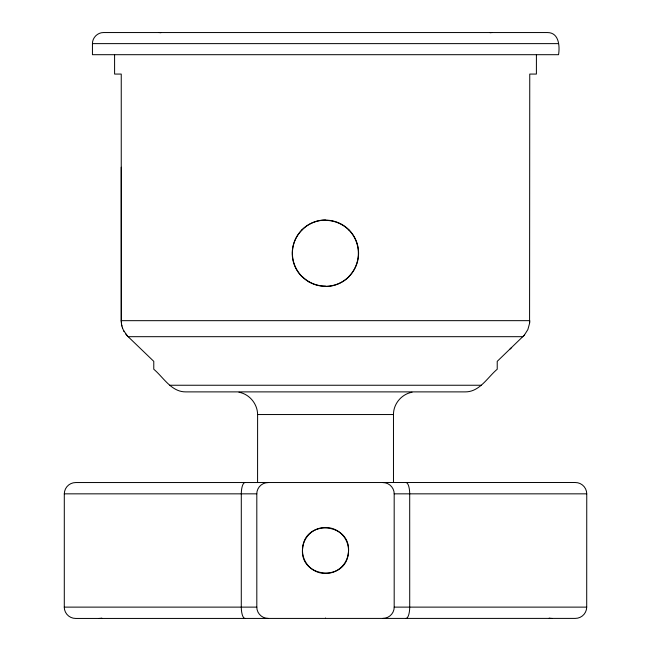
<?xml version="1.0" encoding="UTF-8"?>
<svg xmlns="http://www.w3.org/2000/svg" width="651" height="651" viewBox="0 0 651 651"><rect width="100%" height="100%" fill="white"/><g stroke="black" fill="none" stroke-linecap="round" stroke-linejoin="round"><path stroke-width="0.98" d="M64.294 607.123L64.303 493.84A11.409 11.409 0 0 1 75.768 482.546L575.232 482.513A11.409 11.409 0 0 1 586.754 493.84L586.706 607.123A11.401 11.401 0 0 1 575.232 618.401L75.768 618.45A11.401 11.401 0 0 1 64.254 607.123L256.82 607.123L256.811 493.84L64.303 493.84M92.442 43.625L92.442 54.692L558.558 54.692C559.901 46.164 559.046 32.501 547.41 32.55L103.517 32.55C97.601 32.469 92.352 37.701 92.442 43.625L558.558 43.625M121.249 167.226L121.298 322.074M257.576 482.383L257.609 414.541C257.519 403.929 249.496 394.124 238.998 392.26M123.592 330.537L127.645 336.217L153.774 361.354L153.774 369.231C163.539 377.417 171.335 392.016 185.812 391.886L465.188 391.886C479.665 392.016 487.461 377.417 497.226 369.231L497.226 361.354L524.324 335.159L527.855 329.577L529.58 323.36L529.751 74.068L536.4 74.068L536.416 54.692M529.711 321.944L529.751 320.658L121.249 320.674L121.249 74.068L114.6 74.068L114.584 54.692M529.686 322.326L529.637 322.839M393.473 482.383L393.473 414.541C393.391 403.913 401.545 394.124 412.002 392.26M524.324 335.159L523.884 335.647M523.803 335.745L522.981 336.591M510.075 349.034L511.678 347.496M128.109 336.681L522.891 336.681M169.789 385.246L481.211 385.246M257.527 414.541L393.473 414.541M586.697 493.84L394.18 493.84L394.189 607.123L586.706 607.123M127.921 336.502L127.295 335.843M127.205 335.745L126.595 335.062M126.506 334.956L125.765 334.036M124.154 331.595L123.714 330.781M122.543 328.088L123.592 330.537M122.372 327.583L122.551 328.096M122.421 327.722L121.924 326.061M121.932 326.07L121.802 325.549M121.81 325.557L121.688 325.028M121.696 325.044L121.452 323.612M121.452 323.62L121.298 322.066M121.273 321.561L121.249 320.674M325.5 618.011L325.5 618.45M158.877 32.55A11.075 11.075 0 0 1 160.887 32.737M490.113 32.737A11.075 11.075 0 0 1 492.123 32.55M348.83 229.917A32.981 32.485 -90 0 1 348.83 276.577M348.952 276.699A32.989 32.875 29.2 0 1 325.769 286.505M325.5 286.139A32.981 32.534 0 0 1 302.202 276.545M302.007 276.74A32.981 32.867 -59.6 0 1 302.064 229.811M302.048 229.795A32.989 32.884 29 0 1 325.5 219.997M325.76 220.364A32.998 32.542 0 0 1 348.798 229.941M101.784 618.108A11.336 11.336 0 0 1 99.017 618.442M551.983 618.442A11.336 11.336 0 0 1 549.216 618.108M268.277 618.409A11.393 11.393 0 0 1 256.779 607.114M244.996 618.409A11.401 3.678 90 0 1 241.285 607.123L241.301 493.84A11.401 3.678 -90 0 1 244.996 482.554M394.229 607.123A11.393 11.393 0 0 1 382.739 618.409M406.004 618.409A11.401 3.678 -90 0 0 409.715 607.123L409.699 493.84A11.401 3.678 90 0 0 406.004 482.554M256.771 493.84A11.393 11.393 0 0 1 268.261 482.554M382.723 482.554A11.393 11.393 0 0 1 394.221 493.849M302.601 548.126C298.931 577.909 345.941 582.71 348.399 552.837C352.069 523.054 305.059 518.253 302.601 548.126M308.956 281.875A33.087 33.087 0 0 0 358.587 253.223A33.087 33.087 0 0 0 308.956 224.562A33.087 33.087 0 0 0 308.956 281.875M313.994 570.414A23.021 23.021 0 0 0 348.521 550.477A23.021 23.021 0 0 0 313.994 530.549A23.021 23.021 0 0 0 313.994 570.414"/></g></svg>
